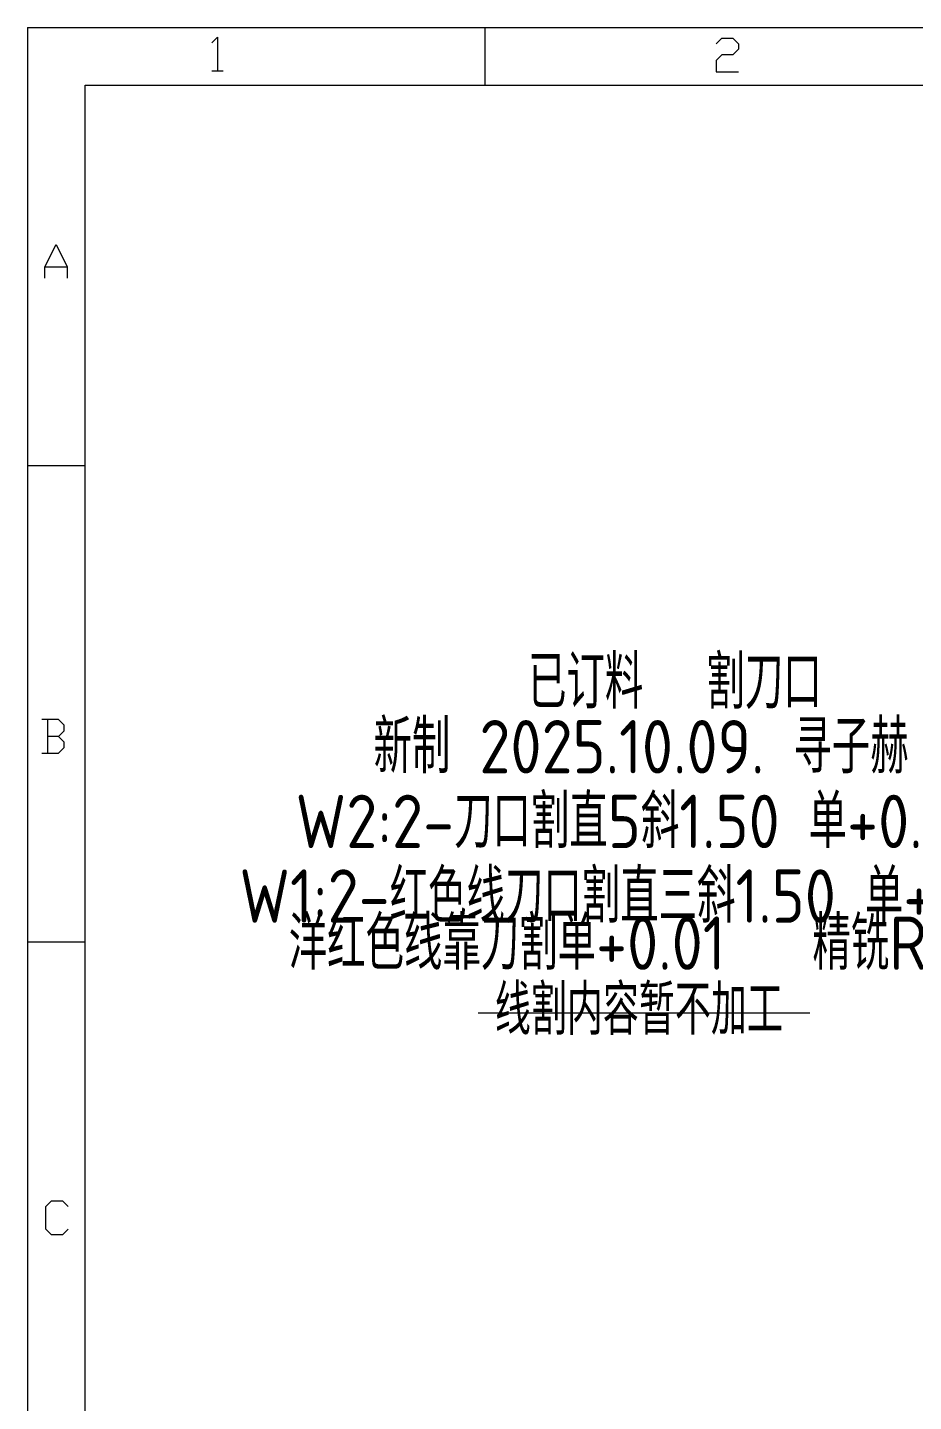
# Model space of a CAD drawing. Header units: millimetres. Extents: x 88508 to 142116, y -5268 to 20283.
# Drawn here: x 102502.8 to 102640.5, y 775.5 to 989.1 of the extents above; entities that cross this region are included whole.
import ezdxf
from ezdxf.enums import TextEntityAlignment as Align

# ---------------------------------------------------------------- set-up
doc = ezdxf.new("R2010")
doc.units = ezdxf.units.MM
for name, color, linetype in [('DIE_P', 2, 'Continuous'), ('DIM', 4, 'Continuous'), ('TEXT', 4, 'Continuous')]:
    doc.layers.add(name, color=color, linetype=linetype)
doc.styles.add('gbenor', font='gbenor.shx', dxfattribs={"bigfont": 'gbcbig.shx'})
doc.styles.add('GBENOR_', font='gbenor.shx', dxfattribs={"bigfont": 'gbcbig'})
doc.styles.add('TXT', font='txt.shx', dxfattribs={"width": 0.8, "bigfont": 'ctxt.shx'})

# ---------------------------------------------------------------- blocks, each defined once
blk = doc.blocks.new('U40')
at = {"color": 254, "lineweight": 18}
for p, q in [((0, 1783.49), (0, 0)), ((0, 1783.49), (2530.21, 1783.49)), ((37.03, 37.03), (37.03, 1746.46)), ((37.03, 1746.46), (2493.18, 1746.46)), ((0, 1502.7), (37.03, 1502.7)), ((0, 1197.22), (37.03, 1197.22))]:
    blk.add_line(p, q, dxfattribs=at)
at = {"color": 254, "linetype": 'Continuous', "lineweight": 18}
blk.add_line((293.13, 1783.49), (293.13, 1746.46), dxfattribs=at)
at = {"color": 92, "lineweight": 18}
for points in [[(118.26, 1773.75), (121.86, 1777.35), (121.86, 1755.75)], [(441.4, 1773.09), (444.99, 1776.69), (452.19, 1776.69), (455.78, 1773.09), (455.78, 1769.5), (452.19, 1765.89), (444.99, 1765.89), (441.4, 1762.3), (441.4, 1755.1), (455.78, 1755.1)], [(118.26, 1755.75), (125.46, 1755.75)], [(11.15, 1622.77), (11.15, 1629.97), (18.34, 1644.37), (25.53, 1629.97), (25.53, 1622.77)], [(11.15, 1629.97), (25.53, 1629.97)], [(19.98, 1329.01), (23.58, 1332.61), (23.58, 1336.21), (19.98, 1339.81), (9.19, 1339.81)], [(12.79, 1339.81), (12.79, 1318.21)], [(9.19, 1318.21), (19.98, 1318.21), (23.58, 1321.81), (23.58, 1325.41), (19.98, 1329.01), (12.79, 1329.01)], [(26.13, 1013.16), (22.53, 1009.56), (15.34, 1009.56), (11.74, 1013.16), (11.74, 1027.56), (15.34, 1031.16), (22.53, 1031.16), (26.13, 1027.56)]]:
    blk.add_lwpolyline(points, dxfattribs=at)
at = {"lineweight": 18, "style": 'GBENOR_'}
blk.add_attdef('文档路径', (2125.95, 386.89), '', height=17.76, dxfattribs=at)
at = {"lineweight": 20, "style": 'TXT'}
for tag, height, p in [('18-**-**', 16.35, (1866.64, 256.17)), ('客户名称', 16.13, (1741.09, 133.98, 0)), ('料厚:', 16.13, (1741.26, 93.16, 0))]:
    blk.add_attdef(tag, text='', height=height, dxfattribs=at).set_placement(p, align=Align.MIDDLE)
for tag, p, height in [('88888', (1850.91, 207.46), 14.86), ('材质:', (1691.18, 167.99, 0), 16.13), ('核准', (1869.36, 127.52, 0), 16.13), ('设计', (1868.77, 88.3, 0), 16.13), ('绘图', (1868.24, 49.08, 0), 16.13)]:
    blk.add_attdef(tag, p, '', height=height, dxfattribs=at)
for tag, p, height, width in [('3', (2234.72, 206.9), 15.83, 0.7), ('4', (2234.72, 167.41), 15.83, 0.7), ('核准日期', (2041.07, 124.18, 0), 16.13, 0.68), ('设计日期', (2041.07, 84.45, 0), 16.13, 0.68), ('1', (2251.89, 85.86), 14.61, 0.7), ('绘图日期', (2040.91, 46.43, 0), 16.13, 0.68), ('2', (2234.96, 49.23), 14.61, 0.7)]:
    blk.add_attdef(tag, p, '', height=height, dxfattribs=dict(at, width=width))

msp = doc.modelspace()

# ---------------------------------------------------------------- linework, layer by layer
at = {"layer": 'DIE_P', "color": 8, "lineweight": 5}
msp.add_line((102572.858, 835.974), (102624.394, 835.974), dxfattribs=at)

# ---------------------------------------------------------------- block references
at = {"lineweight": 5, "ltscale": 3, "xscale": 0.2424461197650385, "yscale": 0.2424461197650385, "zscale": 0.2424461197650385}
msp.add_blockref('U40', (102502.837, 556.708), dxfattribs=at)

# ---------------------------------------------------------------- texts
at = {"layer": 'DIM', "color": 8, "linetype": 'Continuous', "lineweight": 5, "style": 'gbenor'}
msp.add_text('线割内容暂不加工', height=7.7733, dxfattribs=at).set_placement((102575.462, 832.542))
at = {"layer": 'TEXT', "color": 6, "lineweight": 5, "style": 'gbenor'}
for s, p in [('已订料', (102589.579, 887.789)), ('割刀口', (102617.295, 887.789)), ('新制 2025.10.09. 寻子赫', (102598.194, 877.752)), ('W2:2-刀口割直5斜1.50 单+0.06', (102598.194, 866.146)), ('W1:2-红色线刀口割直三斜1.50 单+0.06', (102598.194, 854.541))]:
    msp.add_text(s, height=8.2944, dxfattribs=at).set_placement(p, align=Align.MIDDLE)
msp.add_text('洋红色线靠刀割单+0.01   精铣R1圆角', height=8.2944, dxfattribs=at).set_placement((102543.424, 842.64))

doc.saveas('drawing.dxf')
